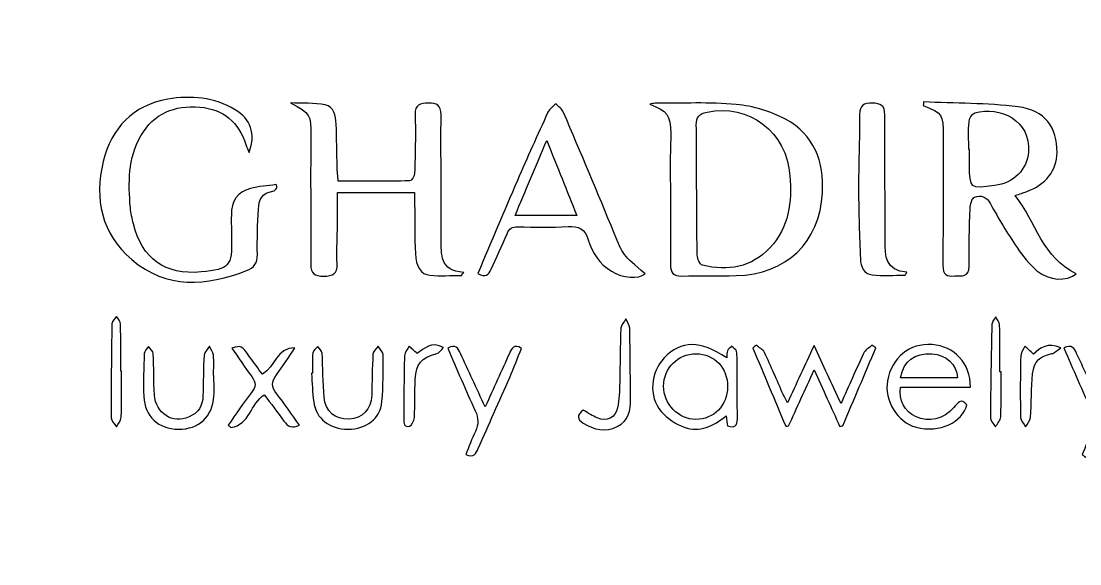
# Model space of a CAD drawing. Header units: millimetres. Extents: x -576 to 618, y 160 to 343.
# Drawn here: x -248.18 to -230.63, y 274.01 to 283 of the extents above; entities that cross this region are included whole.
import ezdxf

# ---------------------------------------------------------------- set-up
doc = ezdxf.new("R2010")
doc.units = ezdxf.units.MM
doc.header["$MEASUREMENT"] = 0
doc.layers.add('Layer 1', color=7, linetype='Continuous')

msp = doc.modelspace()

# ---------------------------------------------------------------- linework, layer by layer
at = {"layer": 'Layer 1', "color": 250, "lineweight": 18}
msp.add_open_spline([(-255.0783, 303.3001), (-255.0783, 303.3001), (-221.2483, 303.3001), (-221.2483, 303.3001), (-219.6043, 303.3001), (-218.2633, 301.9591), (-218.2633, 300.3151), (-218.2633, 300.3151), (-218.2633, 266.4851), (-218.2633, 266.4851), (-218.2633, 264.8411), (-219.6043, 263.5001), (-221.2483, 263.5001), (-221.2483, 263.5001), (-255.0783, 263.5001), (-255.0783, 263.5001), (-256.7223, 263.5001), (-258.0633, 264.8411), (-258.0633, 266.4851), (-258.0633, 266.4851), (-258.0633, 300.3151), (-258.0633, 300.3151), (-258.0633, 301.9591), (-256.7223, 303.3001), (-255.0783, 303.3001)], degree=3, knots=[0, 0, 0, 0, 0.125, 0.125, 0.125, 0.25, 0.25, 0.25, 0.375, 0.375, 0.375, 0.5, 0.5, 0.5, 0.625, 0.625, 0.625, 0.75, 0.75, 0.75, 0.875, 0.875, 0.875, 1, 1, 1, 1], dxfattribs=at)
at = {"layer": 'Layer 1', "color": 230}
for points, knots in [([(-244.402, 280.8265), (-244.4198, 280.87), (-244.4407, 280.9121), (-244.4551, 280.9566), (-244.5761, 281.3286), (-244.8245, 281.5452), (-245.2195, 281.5773), (-245.6382, 281.6116), (-245.9808, 281.4771), (-246.1961, 281.1002), (-246.4089, 280.7283), (-246.4046, 280.3196), (-246.3695, 279.9099), (-246.3617, 279.8203), (-246.3387, 279.7317), (-246.3178, 279.644), (-246.1826, 279.0684), (-245.7874, 278.7875), (-245.1974, 278.8465), (-244.7222, 278.8946), (-244.6828, 278.9389), (-244.6928, 279.4122), (-244.6953, 279.5367), (-244.6972, 279.6616), (-244.6956, 279.786), (-244.6934, 280.0269), (-244.6042, 280.1642), (-244.3789, 280.2287), (-244.242, 280.2678), (-244.0956, 280.2733), (-243.9537, 280.2939), (-243.9471, 280.2768), (-243.9406, 280.2602), (-243.934, 280.2431), (-243.958, 280.2222), (-243.9805, 280.1851), (-244.0067, 280.1826), (-244.1889, 280.1632), (-244.2394, 280.0366), (-244.247, 279.8852), (-244.2594, 279.6365), (-244.27, 279.3869), (-244.2647, 279.1376), (-244.2619, 278.9966), (-244.314, 278.9158), (-244.442, 278.8674), (-245.1088, 278.6141), (-245.7668, 278.5564), (-246.3474, 279.0524), (-246.8476, 279.4802), (-246.9702, 280.0547), (-246.8188, 280.6756), (-246.6828, 281.2321), (-246.3284, 281.6081), (-245.749, 281.709), (-245.3645, 281.776), (-244.9802, 281.7408), (-244.6311, 281.5352), (-244.3777, 281.3853), (-244.2847, 281.138), (-244.402, 280.8265)], [0, 0, 0, 0, 0.05, 0.05, 0.05, 0.1, 0.1, 0.1, 0.15, 0.15, 0.15, 0.2, 0.2, 0.2, 0.25, 0.25, 0.25, 0.3, 0.3, 0.3, 0.35, 0.35, 0.35, 0.4, 0.4, 0.4, 0.45, 0.45, 0.45, 0.5, 0.5, 0.5, 0.55, 0.55, 0.55, 0.6, 0.6, 0.6, 0.65, 0.65, 0.65, 0.7, 0.7, 0.7, 0.75, 0.75, 0.75, 0.8, 0.8, 0.8, 0.85, 0.85, 0.85, 0.9, 0.9, 0.9, 0.95, 0.95, 0.95, 1, 1, 1, 1]), ([(-240.8823, 278.7875), (-241.0564, 278.7875), (-241.2314, 278.776), (-241.404, 278.7913), (-241.5534, 278.8043), (-241.6373, 278.9345), (-241.6458, 279.1517), (-241.6564, 279.4234), (-241.6545, 279.6958), (-241.6573, 279.9682), (-241.6579, 280.029), (-241.6573, 280.0899), (-241.6573, 280.1601), (-241.6573, 280.1601), (-242.9375, 280.1601), (-242.9375, 280.1601), (-242.9375, 279.9494), (-242.9362, 279.7466), (-242.9378, 279.5442), (-242.9394, 279.357), (-242.9543, 279.1694), (-242.9437, 278.9828), (-242.9341, 278.8088), (-243.0139, 278.7776), (-243.1665, 278.7766), (-243.3169, 278.7753), (-243.3815, 278.8159), (-243.3796, 278.976), (-243.3746, 279.4746), (-243.3809, 279.9738), (-243.3815, 280.4727), (-243.3815, 280.6771), (-243.3771, 280.8811), (-243.3768, 281.0852), (-243.3762, 281.4611), (-243.3824, 281.4702), (-243.7135, 281.6478), (-243.5216, 281.639), (-243.3254, 281.6518), (-243.1391, 281.6147), (-242.9927, 281.5853), (-242.9646, 281.4312), (-242.9587, 281.2977), (-242.9481, 281.0596), (-242.9484, 280.8215), (-242.9419, 280.5835), (-242.9397, 280.5108), (-242.9303, 280.439), (-242.9231, 280.3497), (-242.5213, 280.3497), (-242.1313, 280.347), (-241.7416, 280.3554), (-241.7116, 280.356), (-241.6598, 280.4369), (-241.6583, 280.4818), (-241.6483, 280.8047), (-241.6401, 281.1282), (-241.6485, 281.4509), (-241.6532, 281.6243), (-241.5662, 281.6437), (-241.4283, 281.6437), (-241.2913, 281.6437), (-241.219, 281.611), (-241.2199, 281.4533), (-241.2233, 280.7673), (-241.2161, 280.0811), (-241.2158, 279.3947), (-241.2158, 279.1342), (-241.2433, 278.8621), (-240.8439, 278.8384), (-240.8567, 278.8212), (-240.8694, 278.8047), (-240.8823, 278.7875)], [0, 0, 0, 0, 0.0416667, 0.0416667, 0.0416667, 0.0833333, 0.0833333, 0.0833333, 0.125, 0.125, 0.125, 0.1666667, 0.1666667, 0.1666667, 0.2083333, 0.2083333, 0.2083333, 0.25, 0.25, 0.25, 0.2916667, 0.2916667, 0.2916667, 0.3333333, 0.3333333, 0.3333333, 0.375, 0.375, 0.375, 0.4166667, 0.4166667, 0.4166667, 0.4583333, 0.4583333, 0.4583333, 0.5, 0.5, 0.5, 0.5416667, 0.5416667, 0.5416667, 0.5833333, 0.5833333, 0.5833333, 0.625, 0.625, 0.625, 0.6666667, 0.6666667, 0.6666667, 0.7083333, 0.7083333, 0.7083333, 0.75, 0.75, 0.75, 0.7916667, 0.7916667, 0.7916667, 0.8333333, 0.8333333, 0.8333333, 0.875, 0.875, 0.875, 0.9166667, 0.9166667, 0.9166667, 0.9583333, 0.9583333, 0.9583333, 1, 1, 1, 1]), ([(-237.7602, 281.6248), (-237.7293, 281.6304), (-237.6987, 281.641), (-237.6682, 281.6407), (-237.2207, 281.6386), (-236.7708, 281.6635), (-236.3275, 281.6217), (-236.0479, 281.5951), (-235.7558, 281.5097), (-235.5084, 281.3774), (-235.0348, 281.125), (-234.8707, 280.6704), (-234.8978, 280.1583), (-234.9418, 279.3337), (-235.5, 278.8076), (-236.3291, 278.7852), (-236.6285, 278.7768), (-236.929, 278.7876), (-237.2289, 278.7786), (-237.3723, 278.7745), (-237.4167, 278.8348), (-237.4164, 278.9686), (-237.4148, 279.5518), (-237.4192, 280.1349), (-237.4201, 280.7178), (-237.4201, 280.8594), (-237.4107, 281.0008), (-237.4127, 281.1424), (-237.4167, 281.4466), (-237.4688, 281.5134), (-237.7602, 281.6248)], [0, 0, 0, 0, 0.1, 0.1, 0.1, 0.2, 0.2, 0.2, 0.3, 0.3, 0.3, 0.4, 0.4, 0.4, 0.5, 0.5, 0.5, 0.6, 0.6, 0.6, 0.7, 0.7, 0.7, 0.8, 0.8, 0.8, 0.9, 0.9, 0.9, 1, 1, 1, 1]), ([(-236.9858, 280.2117), (-236.9858, 280.2117), (-236.9773, 280.2117), (-236.9773, 280.2117), (-236.9773, 279.8494), (-236.9812, 279.4869), (-236.9733, 279.1246), (-236.9718, 279.0663), (-236.9277, 278.968), (-236.8869, 278.958), (-236.4638, 278.8569), (-236.0738, 278.9181), (-235.7642, 279.2498), (-235.4491, 279.587), (-235.4042, 280.0073), (-235.4358, 280.4407), (-235.4885, 281.1646), (-236.12, 281.6413), (-236.8113, 281.495), (-236.9393, 281.4681), (-236.9918, 281.4176), (-236.9886, 281.2819), (-236.9798, 280.9252), (-236.9858, 280.5686), (-236.9858, 280.2117)], [0, 0, 0, 0, 0.125, 0.125, 0.125, 0.25, 0.25, 0.25, 0.375, 0.375, 0.375, 0.5, 0.5, 0.5, 0.625, 0.625, 0.625, 0.75, 0.75, 0.75, 0.875, 0.875, 0.875, 1, 1, 1, 1]), ([(-233.5259, 278.7924), (-233.7091, 278.7924), (-233.8944, 278.7777), (-234.0757, 278.7974), (-234.2127, 278.812), (-234.2645, 278.9353), (-234.2694, 279.0616), (-234.2838, 279.4408), (-234.2985, 279.8199), (-234.2994, 280.1989), (-234.3, 280.6183), (-234.2813, 281.037), (-234.281, 281.4564), (-234.2807, 281.6124), (-234.2098, 281.6457), (-234.0719, 281.6432), (-233.9349, 281.6408), (-233.8641, 281.6071), (-233.8647, 281.451), (-233.8676, 280.8165), (-233.8598, 280.1821), (-233.8567, 279.5475), (-233.8563, 279.4854), (-233.8576, 279.423), (-233.8582, 279.3606), (-233.861, 279.111), (-233.8535, 278.8679), (-233.5003, 278.8402), (-233.5087, 278.8245), (-233.5175, 278.8086), (-233.5259, 278.7924)], [0, 0, 0, 0, 0.1, 0.1, 0.1, 0.2, 0.2, 0.2, 0.3, 0.3, 0.3, 0.4, 0.4, 0.4, 0.5, 0.5, 0.5, 0.6, 0.6, 0.6, 0.7, 0.7, 0.7, 0.8, 0.8, 0.8, 0.9, 0.9, 0.9, 1, 1, 1, 1]), ([(-233.2239, 281.6631), (-232.7006, 281.6394), (-232.1733, 281.6482), (-231.6554, 281.5823), (-231.2079, 281.5253), (-231.003, 281.2382), (-231.0092, 280.8248), (-231.0136, 280.5249), (-231.1974, 280.2906), (-231.5185, 280.1758), (-231.5699, 280.1574), (-231.622, 280.1402), (-231.7047, 280.1115), (-231.354, 279.6719), (-231.2495, 279.0744), (-230.691, 278.8173), (-230.8413, 278.6831), (-231.1443, 278.6965), (-231.3418, 278.8672), (-231.4685, 278.9761), (-231.578, 279.1115), (-231.6719, 279.2506), (-231.8301, 279.485), (-231.9784, 279.7271), (-232.1138, 279.9754), (-232.1802, 280.0971), (-232.275, 280.1255), (-232.3781, 280.0865), (-232.4214, 280.07), (-232.4488, 279.963), (-232.4514, 279.8956), (-232.4632, 279.5789), (-232.4716, 279.2613), (-232.4663, 278.9445), (-232.4626, 278.7486), (-232.5902, 278.7873), (-232.7053, 278.7789), (-232.8345, 278.7699), (-232.9038, 278.8005), (-232.9022, 278.9521), (-232.8963, 279.6656), (-232.9001, 280.3795), (-232.8985, 281.0931), (-232.8975, 281.4616), (-232.9075, 281.4797), (-233.2273, 281.6057), (-233.2261, 281.6248), (-233.2252, 281.6441), (-233.2239, 281.6631)], [0, 0, 0, 0, 0.0625, 0.0625, 0.0625, 0.125, 0.125, 0.125, 0.1875, 0.1875, 0.1875, 0.25, 0.25, 0.25, 0.3125, 0.3125, 0.3125, 0.375, 0.375, 0.375, 0.4375, 0.4375, 0.4375, 0.5, 0.5, 0.5, 0.5625, 0.5625, 0.5625, 0.625, 0.625, 0.625, 0.6875, 0.6875, 0.6875, 0.75, 0.75, 0.75, 0.8125, 0.8125, 0.8125, 0.875, 0.875, 0.875, 0.9375, 0.9375, 0.9375, 1, 1, 1, 1]), ([(-240.6095, 278.8221), (-240.3883, 279.3426), (-240.174, 279.853), (-239.9543, 280.361), (-239.7902, 280.7401), (-239.621, 281.1173), (-239.448, 281.4924), (-239.4229, 281.5467), (-239.3637, 281.585), (-239.3203, 281.6306), (-239.276, 281.5844), (-239.2136, 281.546), (-239.1899, 281.4908), (-238.906, 280.8247), (-238.6245, 280.1575), (-238.3493, 279.4877), (-238.2024, 279.1304), (-238.2083, 279.128), (-237.8364, 278.8147), (-237.9471, 278.7208), (-238.2077, 278.7429), (-238.3961, 278.8574), (-238.597, 278.9791), (-238.7138, 279.1666), (-238.779, 279.3804), (-238.8339, 279.561), (-238.9368, 279.6063), (-239.1141, 279.5965), (-239.3908, 279.5816), (-239.6692, 279.5894), (-239.9468, 279.5944), (-240.0389, 279.5959), (-240.0901, 279.566), (-240.1259, 279.4789), (-240.208, 279.2802), (-240.3016, 279.0864), (-240.3877, 278.8895), (-240.4279, 278.7975), (-240.481, 278.7492), (-240.6095, 278.8221)], [0, 0, 0, 0, 0.0769231, 0.0769231, 0.0769231, 0.1538462, 0.1538462, 0.1538462, 0.2307692, 0.2307692, 0.2307692, 0.3076923, 0.3076923, 0.3076923, 0.3846154, 0.3846154, 0.3846154, 0.4615385, 0.4615385, 0.4615385, 0.5384615, 0.5384615, 0.5384615, 0.6153846, 0.6153846, 0.6153846, 0.6923077, 0.6923077, 0.6923077, 0.7692308, 0.7692308, 0.7692308, 0.8461538, 0.8461538, 0.8461538, 0.9230769, 0.9230769, 0.9230769, 1, 1, 1, 1]), ([(-232.4729, 280.8759), (-232.4729, 280.8759), (-232.4623, 280.8759), (-232.4623, 280.8759), (-232.4623, 280.7913), (-232.4635, 280.7065), (-232.462, 280.622), (-232.4547, 280.2229), (-232.4545, 280.2229), (-232.0458, 280.2775), (-231.7268, 280.3202), (-231.5032, 280.5433), (-231.4813, 280.8363), (-231.4432, 281.3546), (-231.9525, 281.6026), (-232.3746, 281.4816), (-232.4179, 281.4691), (-232.4639, 281.3867), (-232.4682, 281.3331), (-232.481, 281.1814), (-232.4729, 281.0282), (-232.4729, 280.8759)], [0, 0, 0, 0, 0.1428571, 0.1428571, 0.1428571, 0.2857143, 0.2857143, 0.2857143, 0.4285714, 0.4285714, 0.4285714, 0.5714286, 0.5714286, 0.5714286, 0.7142857, 0.7142857, 0.7142857, 0.8571429, 0.8571429, 0.8571429, 1, 1, 1, 1]), ([(-239.4676, 281.0237), (-239.6545, 280.5825), (-239.8214, 280.1879), (-239.9927, 279.7828), (-239.9927, 279.7828), (-238.9687, 279.7828), (-238.9687, 279.7828), (-239.1337, 280.1931), (-239.2907, 280.5838), (-239.4676, 281.0237)], [0, 0, 0, 0, 0.3333333, 0.3333333, 0.3333333, 0.6666667, 0.6666667, 0.6666667, 1, 1, 1, 1]), ([(-246.5171, 277.1994), (-246.5171, 276.9452), (-246.5124, 276.6905), (-246.5209, 276.4365), (-246.5227, 276.3835), (-246.5723, 276.3321), (-246.6001, 276.2799), (-246.6304, 276.3286), (-246.6862, 276.3773), (-246.6865, 276.4263), (-246.689, 276.946), (-246.6847, 277.4662), (-246.6753, 277.986), (-246.6747, 278.0278), (-246.6257, 278.069), (-246.5989, 278.1101), (-246.5758, 278.0665), (-246.5336, 278.0235), (-246.5324, 277.9794), (-246.5262, 277.7196), (-246.5295, 277.4593), (-246.5295, 277.1994), (-246.5295, 277.1994), (-246.5171, 277.1994), (-246.5171, 277.1994)], [0, 0, 0, 0, 0.125, 0.125, 0.125, 0.25, 0.25, 0.25, 0.375, 0.375, 0.375, 0.5, 0.5, 0.5, 0.625, 0.625, 0.625, 0.75, 0.75, 0.75, 0.875, 0.875, 0.875, 1, 1, 1, 1]), ([(-238.8636, 276.5547), (-238.7791, 276.5075), (-238.7083, 276.4595), (-238.6312, 276.4264), (-238.4739, 276.3588), (-238.3273, 276.4258), (-238.2927, 276.5943), (-238.2646, 276.7309), (-238.2624, 276.8739), (-238.2586, 277.0149), (-238.2505, 277.3144), (-238.2527, 277.6142), (-238.2405, 277.9138), (-238.2384, 277.9656), (-238.1847, 278.0159), (-238.1547, 278.0664), (-238.1329, 278.0161), (-238.0933, 277.9659), (-238.092, 277.9154), (-238.0836, 277.525), (-238.083, 277.1347), (-238.0787, 276.744), (-238.0764, 276.5534), (-238.1124, 276.3768), (-238.2992, 276.2826), (-238.4949, 276.1844), (-238.6833, 276.2308), (-238.8621, 276.3413), (-238.9681, 276.4071), (-238.9719, 276.4742), (-238.8636, 276.5547)], [0, 0, 0, 0, 0.1, 0.1, 0.1, 0.2, 0.2, 0.2, 0.3, 0.3, 0.3, 0.4, 0.4, 0.4, 0.5, 0.5, 0.5, 0.6, 0.6, 0.6, 0.7, 0.7, 0.7, 0.8, 0.8, 0.8, 0.9, 0.9, 0.9, 1, 1, 1, 1]), ([(-231.9378, 277.1915), (-231.9378, 276.9425), (-231.9322, 276.6932), (-231.9419, 276.4446), (-231.9441, 276.3884), (-231.999, 276.3344), (-232.0295, 276.2792), (-232.0589, 276.331), (-232.1134, 276.3827), (-232.1134, 276.4342), (-232.1116, 276.9494), (-232.1016, 277.4645), (-232.0891, 277.979), (-232.0879, 278.0202), (-232.0483, 278.0604), (-232.0261, 278.101), (-232.0037, 278.058), (-231.9628, 278.0159), (-231.9618, 277.9724), (-231.9559, 277.7122), (-231.9587, 277.4517), (-231.9587, 277.1915), (-231.9587, 277.1915), (-231.9378, 277.1915), (-231.9378, 277.1915)], [0, 0, 0, 0, 0.125, 0.125, 0.125, 0.25, 0.25, 0.25, 0.375, 0.375, 0.375, 0.5, 0.5, 0.5, 0.625, 0.625, 0.625, 0.75, 0.75, 0.75, 0.875, 0.875, 0.875, 1, 1, 1, 1]), ([(-244.9841, 277.1272), (-244.9841, 277.0142), (-244.9782, 276.9004), (-244.9851, 276.7881), (-245.006, 276.4458), (-245.2325, 276.2361), (-245.5704, 276.2398), (-245.904, 276.2439), (-246.1333, 276.4508), (-246.1474, 276.7815), (-246.1576, 277.0183), (-246.1474, 277.2564), (-246.138, 277.4939), (-246.1364, 277.5338), (-246.0949, 277.5721), (-246.0715, 277.6111), (-246.0428, 277.5705), (-245.9916, 277.5313), (-245.9895, 277.4892), (-245.9769, 277.2636), (-245.9854, 277.0364), (-245.9704, 276.8108), (-245.9495, 276.4973), (-245.6709, 276.3235), (-245.3957, 276.4433), (-245.2459, 276.5085), (-245.1695, 276.6261), (-245.1657, 276.7883), (-245.1598, 277.0149), (-245.162, 277.2411), (-245.1479, 277.467), (-245.1451, 277.5176), (-245.0902, 277.565), (-245.059, 277.6142), (-245.036, 277.5646), (-244.9972, 277.517), (-244.9929, 277.4661), (-244.9825, 277.354), (-244.9898, 277.2402), (-244.9898, 277.1272), (-244.9898, 277.1272), (-244.9841, 277.1272), (-244.9841, 277.1272)], [0, 0, 0, 0, 0.0714286, 0.0714286, 0.0714286, 0.1428571, 0.1428571, 0.1428571, 0.2142857, 0.2142857, 0.2142857, 0.2857143, 0.2857143, 0.2857143, 0.3571429, 0.3571429, 0.3571429, 0.4285714, 0.4285714, 0.4285714, 0.5, 0.5, 0.5, 0.5714286, 0.5714286, 0.5714286, 0.6428571, 0.6428571, 0.6428571, 0.7142857, 0.7142857, 0.7142857, 0.7857143, 0.7857143, 0.7857143, 0.8571429, 0.8571429, 0.8571429, 0.9285714, 0.9285714, 0.9285714, 1, 1, 1, 1]), ([(-243.5649, 276.3048), (-243.6862, 276.2524), (-243.7599, 276.2817), (-243.8251, 276.375), (-243.9284, 276.5229), (-244.0407, 276.6646), (-244.149, 276.8087), (-244.3767, 276.6696), (-244.3932, 276.3058), (-244.7055, 276.2693), (-244.72, 276.2814), (-244.7343, 276.2936), (-244.7483, 276.3054), (-244.6207, 276.4868), (-244.4996, 276.6733), (-244.363, 276.8471), (-244.2878, 276.9432), (-244.2813, 277.0143), (-244.3571, 277.1123), (-244.4735, 277.263), (-244.5764, 277.4246), (-244.6878, 277.5853), (-244.528, 277.6284), (-244.5284, 277.628), (-244.3942, 277.4415), (-244.3227, 277.3417), (-244.2488, 277.2437), (-244.1796, 277.1497), (-243.9648, 277.2745), (-243.9499, 277.5882), (-243.6407, 277.59), (-243.7424, 277.4393), (-243.8369, 277.2827), (-243.9486, 277.1397), (-244.036, 277.0278), (-244.0372, 276.9416), (-243.947, 276.8303), (-243.8129, 276.6643), (-243.695, 276.4855), (-243.5649, 276.3048)], [0, 0, 0, 0, 0.0769231, 0.0769231, 0.0769231, 0.1538462, 0.1538462, 0.1538462, 0.2307692, 0.2307692, 0.2307692, 0.3076923, 0.3076923, 0.3076923, 0.3846154, 0.3846154, 0.3846154, 0.4615385, 0.4615385, 0.4615385, 0.5384615, 0.5384615, 0.5384615, 0.6153846, 0.6153846, 0.6153846, 0.6923077, 0.6923077, 0.6923077, 0.7692308, 0.7692308, 0.7692308, 0.8461538, 0.8461538, 0.8461538, 0.9230769, 0.9230769, 0.9230769, 1, 1, 1, 1]), ([(-243.3502, 277.1662), (-243.3502, 277.2795), (-243.357, 277.3937), (-243.3461, 277.506), (-243.3427, 277.5428), (-243.2922, 277.5752), (-243.2634, 277.6096), (-243.2382, 277.5734), (-243.1932, 277.5382), (-243.1907, 277.5004), (-243.1758, 277.2576), (-243.1785, 277.0133), (-243.1589, 276.7706), (-243.1399, 276.5357), (-242.9733, 276.3971), (-242.7496, 276.4087), (-242.5199, 276.4202), (-242.3792, 276.5628), (-242.3695, 276.8014), (-242.3608, 277.028), (-242.3624, 277.2548), (-242.3483, 277.481), (-242.3455, 277.5272), (-242.2931, 277.5703), (-242.2638, 277.6146), (-242.2341, 277.5687), (-242.1792, 277.5225), (-242.1789, 277.4761), (-242.1774, 277.2162), (-242.1755, 276.9547), (-242.1995, 276.6964), (-242.2257, 276.4158), (-242.4572, 276.2402), (-242.7614, 276.2405), (-243.0697, 276.2408), (-243.2909, 276.4121), (-243.3296, 276.6923), (-243.3508, 276.8486), (-243.3555, 277.0074), (-243.3674, 277.1653), (-243.3617, 277.1656), (-243.3561, 277.1659), (-243.3502, 277.1662)], [0, 0, 0, 0, 0.0714286, 0.0714286, 0.0714286, 0.1428571, 0.1428571, 0.1428571, 0.2142857, 0.2142857, 0.2142857, 0.2857143, 0.2857143, 0.2857143, 0.3571429, 0.3571429, 0.3571429, 0.4285714, 0.4285714, 0.4285714, 0.5, 0.5, 0.5, 0.5714286, 0.5714286, 0.5714286, 0.6428571, 0.6428571, 0.6428571, 0.7142857, 0.7142857, 0.7142857, 0.7857143, 0.7857143, 0.7857143, 0.8571429, 0.8571429, 0.8571429, 0.9285714, 0.9285714, 0.9285714, 1, 1, 1, 1]), ([(-241.6156, 277.4925), (-241.4985, 277.5736), (-241.3846, 277.7078), (-241.1765, 277.5912), (-241.2202, 277.5522), (-241.2508, 277.5025), (-241.2917, 277.4917), (-241.5497, 277.4223), (-241.6342, 277.3316), (-241.6477, 277.0623), (-241.6583, 276.8535), (-241.6499, 276.6439), (-241.6617, 276.4352), (-241.6648, 276.3824), (-241.7075, 276.2931), (-241.7426, 276.2882), (-241.8605, 276.2701), (-241.8345, 276.3746), (-241.8345, 276.4408), (-241.8352, 276.7802), (-241.8349, 277.1194), (-241.8255, 277.4582), (-241.8239, 277.5113), (-241.7743, 277.5628), (-241.7469, 277.6149), (-241.7073, 277.5781), (-241.6679, 277.5413), (-241.6156, 277.4925)], [0, 0, 0, 0, 0.1111111, 0.1111111, 0.1111111, 0.2222222, 0.2222222, 0.2222222, 0.3333333, 0.3333333, 0.3333333, 0.4444444, 0.4444444, 0.4444444, 0.5555556, 0.5555556, 0.5555556, 0.6666667, 0.6666667, 0.6666667, 0.7777778, 0.7777778, 0.7777778, 0.8888889, 0.8888889, 0.8888889, 1, 1, 1, 1]), ([(-239.8847, 277.58), (-239.9502, 277.4187), (-240.0123, 277.2567), (-240.0819, 277.0976), (-240.2545, 276.7042), (-240.4298, 276.312), (-240.6052, 275.9198), (-240.6395, 275.8431), (-240.6719, 275.756), (-240.8108, 275.8184), (-240.7574, 275.9482), (-240.71, 276.0786), (-240.6501, 276.2037), (-240.5942, 276.3201), (-240.598, 276.4231), (-240.6526, 276.5419), (-240.8108, 276.8846), (-240.9568, 277.2328), (-241.1096, 277.5835), (-240.9824, 277.6558), (-240.9383, 277.585), (-240.8978, 277.4961), (-240.7671, 277.2097), (-240.6342, 276.9242), (-240.4884, 276.6091), (-240.3456, 276.9242), (-240.2161, 277.2106), (-240.0856, 277.4964), (-240.0497, 277.5744), (-240.0151, 277.6596), (-239.8847, 277.58)], [0, 0, 0, 0, 0.1, 0.1, 0.1, 0.2, 0.2, 0.2, 0.3, 0.3, 0.3, 0.4, 0.4, 0.4, 0.5, 0.5, 0.5, 0.6, 0.6, 0.6, 0.7, 0.7, 0.7, 0.8, 0.8, 0.8, 0.9, 0.9, 0.9, 1, 1, 1, 1]), ([(-236.4845, 277.4208), (-236.4798, 277.472), (-236.4842, 277.5088), (-236.4714, 277.5372), (-236.458, 277.5668), (-236.4278, 277.5884), (-236.4043, 277.6137), (-236.3759, 277.5866), (-236.3269, 277.5619), (-236.322, 277.5307), (-236.3085, 277.4473), (-236.3126, 277.3616), (-236.312, 277.2764), (-236.3104, 276.9881), (-236.311, 276.6995), (-236.3073, 276.4109), (-236.3061, 276.2979), (-236.3473, 276.252), (-236.4699, 276.2948), (-236.477, 276.3404), (-236.4845, 276.3894), (-236.4958, 276.4621), (-236.7041, 276.2845), (-236.9351, 276.1819), (-237.189, 276.2726), (-237.3304, 276.3232), (-237.4726, 276.4199), (-237.5703, 276.5342), (-237.7834, 276.7837), (-237.7485, 277.1843), (-237.522, 277.4205), (-237.2427, 277.7126), (-236.9214, 277.7169), (-236.4845, 277.4208)], [0, 0, 0, 0, 0.0909091, 0.0909091, 0.0909091, 0.1818182, 0.1818182, 0.1818182, 0.2727273, 0.2727273, 0.2727273, 0.3636364, 0.3636364, 0.3636364, 0.4545455, 0.4545455, 0.4545455, 0.5454545, 0.5454545, 0.5454545, 0.6363636, 0.6363636, 0.6363636, 0.7272727, 0.7272727, 0.7272727, 0.8181818, 0.8181818, 0.8181818, 0.9090909, 0.9090909, 0.9090909, 1, 1, 1, 1]), ([(-235.0357, 277.2238), (-235.1883, 276.8875), (-235.3234, 276.5908), (-235.4582, 276.294), (-235.4744, 276.2924), (-235.491, 276.2912), (-235.5075, 276.29), (-235.6884, 276.7218), (-235.8698, 277.1533), (-236.051, 277.5851), (-236.032, 277.6004), (-236.0136, 277.616), (-235.9948, 277.6317), (-235.9493, 277.5927), (-235.8847, 277.5627), (-235.861, 277.5131), (-235.7509, 277.2831), (-235.6525, 277.0482), (-235.5493, 276.8151), (-235.5315, 276.7754), (-235.5091, 276.738), (-235.4775, 276.6784), (-235.3306, 276.9945), (-235.1932, 277.2903), (-235.0366, 277.6266), (-234.8809, 277.2925), (-234.7424, 276.9945), (-234.5901, 276.6675), (-234.4576, 276.9633), (-234.3415, 277.2322), (-234.2154, 277.4965), (-234.189, 277.5521), (-234.1243, 277.5889), (-234.0775, 277.6344), (-234.0554, 277.6191), (-234.0336, 277.6035), (-234.012, 277.588), (-234.1955, 277.1561), (-234.3792, 276.7243), (-234.5627, 276.2931), (-234.5795, 276.2922), (-234.5967, 276.2912), (-234.6132, 276.2906), (-234.749, 276.5901), (-234.8847, 276.8896), (-235.0357, 277.2238)], [0, 0, 0, 0, 0.0666667, 0.0666667, 0.0666667, 0.1333333, 0.1333333, 0.1333333, 0.2, 0.2, 0.2, 0.2666667, 0.2666667, 0.2666667, 0.3333333, 0.3333333, 0.3333333, 0.4, 0.4, 0.4, 0.4666667, 0.4666667, 0.4666667, 0.5333333, 0.5333333, 0.5333333, 0.6, 0.6, 0.6, 0.6666667, 0.6666667, 0.6666667, 0.7333333, 0.7333333, 0.7333333, 0.8, 0.8, 0.8, 0.8666667, 0.8666667, 0.8666667, 0.9333333, 0.9333333, 0.9333333, 1, 1, 1, 1]), ([(-232.4432, 276.9359), (-232.4432, 276.9359), (-233.6029, 276.9359), (-233.6029, 276.9359), (-233.6401, 276.7187), (-233.5411, 276.5362), (-233.3471, 276.4448), (-233.1393, 276.3465), (-232.8825, 276.4071), (-232.7196, 276.5989), (-232.6551, 276.675), (-232.6026, 276.7646), (-232.5034, 276.6414), (-232.5777, 276.3643), (-232.9521, 276.1668), (-233.3471, 276.2729), (-233.6548, 276.3556), (-233.8778, 276.7187), (-233.8201, 277.0423), (-233.7512, 277.4274), (-233.4541, 277.6682), (-233.08, 277.6417), (-232.7087, 277.6155), (-232.4482, 277.3368), (-232.4432, 276.9359)], [0, 0, 0, 0, 0.125, 0.125, 0.125, 0.25, 0.25, 0.25, 0.375, 0.375, 0.375, 0.5, 0.5, 0.5, 0.625, 0.625, 0.625, 0.75, 0.75, 0.75, 0.875, 0.875, 0.875, 1, 1, 1, 1]), ([(-231.3997, 277.4847), (-231.289, 277.5866), (-231.1676, 277.6896), (-230.9448, 277.5895), (-231.0106, 277.5452), (-231.049, 277.5012), (-231.0946, 277.4921), (-231.2945, 277.4522), (-231.3931, 277.3692), (-231.4138, 277.1598), (-231.4372, 276.919), (-231.4328, 276.6753), (-231.4509, 276.4334), (-231.455, 276.3811), (-231.503, 276.3317), (-231.5308, 276.2809), (-231.5601, 276.3311), (-231.6137, 276.3807), (-231.6143, 276.4316), (-231.6209, 276.7704), (-231.6194, 277.1096), (-231.6122, 277.4484), (-231.611, 277.5046), (-231.5673, 277.5598), (-231.5432, 277.6154), (-231.4999, 277.576), (-231.4571, 277.5368), (-231.3997, 277.4847)], [0, 0, 0, 0, 0.1111111, 0.1111111, 0.1111111, 0.2222222, 0.2222222, 0.2222222, 0.3333333, 0.3333333, 0.3333333, 0.4444444, 0.4444444, 0.4444444, 0.5555556, 0.5555556, 0.5555556, 0.6666667, 0.6666667, 0.6666667, 0.7777778, 0.7777778, 0.7777778, 0.8888889, 0.8888889, 0.8888889, 1, 1, 1, 1]), ([(-230.8979, 277.5885), (-230.7622, 277.6525), (-230.7212, 277.5758), (-230.6842, 277.4962), (-230.5725, 277.2553), (-230.4623, 277.0132), (-230.3506, 276.772), (-230.33, 276.7271), (-230.306, 276.684), (-230.2704, 276.6141), (-230.1291, 276.9264), (-230.0024, 277.2154), (-229.8657, 277.4993), (-229.8386, 277.5552), (-229.7725, 277.5923), (-229.7241, 277.6379), (-229.7088, 277.626), (-229.6939, 277.6138), (-229.6782, 277.6019), (-229.6886, 277.5611), (-229.6929, 277.5174), (-229.7094, 277.4796), (-229.94, 276.9514), (-230.1702, 276.4232), (-230.4067, 275.8977), (-230.4292, 275.8481), (-230.4947, 275.8178), (-230.5403, 275.7786), (-230.5568, 275.7926), (-230.5737, 275.8066), (-230.5909, 275.8207), (-230.5366, 275.9539), (-230.4876, 276.0893), (-230.4261, 276.2191), (-230.3762, 276.3249), (-230.3787, 276.4163), (-230.4283, 276.5243), (-230.5893, 276.8722), (-230.7387, 277.2254), (-230.8979, 277.5885)], [0, 0, 0, 0, 0.0769231, 0.0769231, 0.0769231, 0.1538462, 0.1538462, 0.1538462, 0.2307692, 0.2307692, 0.2307692, 0.3076923, 0.3076923, 0.3076923, 0.3846154, 0.3846154, 0.3846154, 0.4615385, 0.4615385, 0.4615385, 0.5384615, 0.5384615, 0.5384615, 0.6153846, 0.6153846, 0.6153846, 0.6923077, 0.6923077, 0.6923077, 0.7692308, 0.7692308, 0.7692308, 0.8461538, 0.8461538, 0.8461538, 0.9230769, 0.9230769, 0.9230769, 1, 1, 1, 1]), ([(-236.9934, 277.4898), (-237.2929, 277.4917), (-237.5304, 277.2539), (-237.5304, 276.9519), (-237.53, 276.658), (-237.2814, 276.4003), (-236.9988, 276.4009), (-236.6982, 276.4015), (-236.4723, 276.6339), (-236.4699, 276.9453), (-236.4674, 277.2549), (-236.6917, 277.4879), (-236.9934, 277.4898)], [0, 0, 0, 0, 0.25, 0.25, 0.25, 0.5, 0.5, 0.5, 0.75, 0.75, 0.75, 1, 1, 1, 1]), ([(-232.6572, 277.0907), (-232.6735, 277.3143), (-232.8457, 277.4741), (-233.0834, 277.4887), (-233.3695, 277.5069), (-233.5537, 277.3686), (-233.6045, 277.0907), (-233.6045, 277.0907), (-232.6572, 277.0907), (-232.6572, 277.0907)], [0, 0, 0, 0, 0.3333333, 0.3333333, 0.3333333, 0.6666667, 0.6666667, 0.6666667, 1, 1, 1, 1])]:
    msp.add_open_spline(points, degree=3, knots=knots, dxfattribs=at)

doc.saveas('drawing.dxf')
